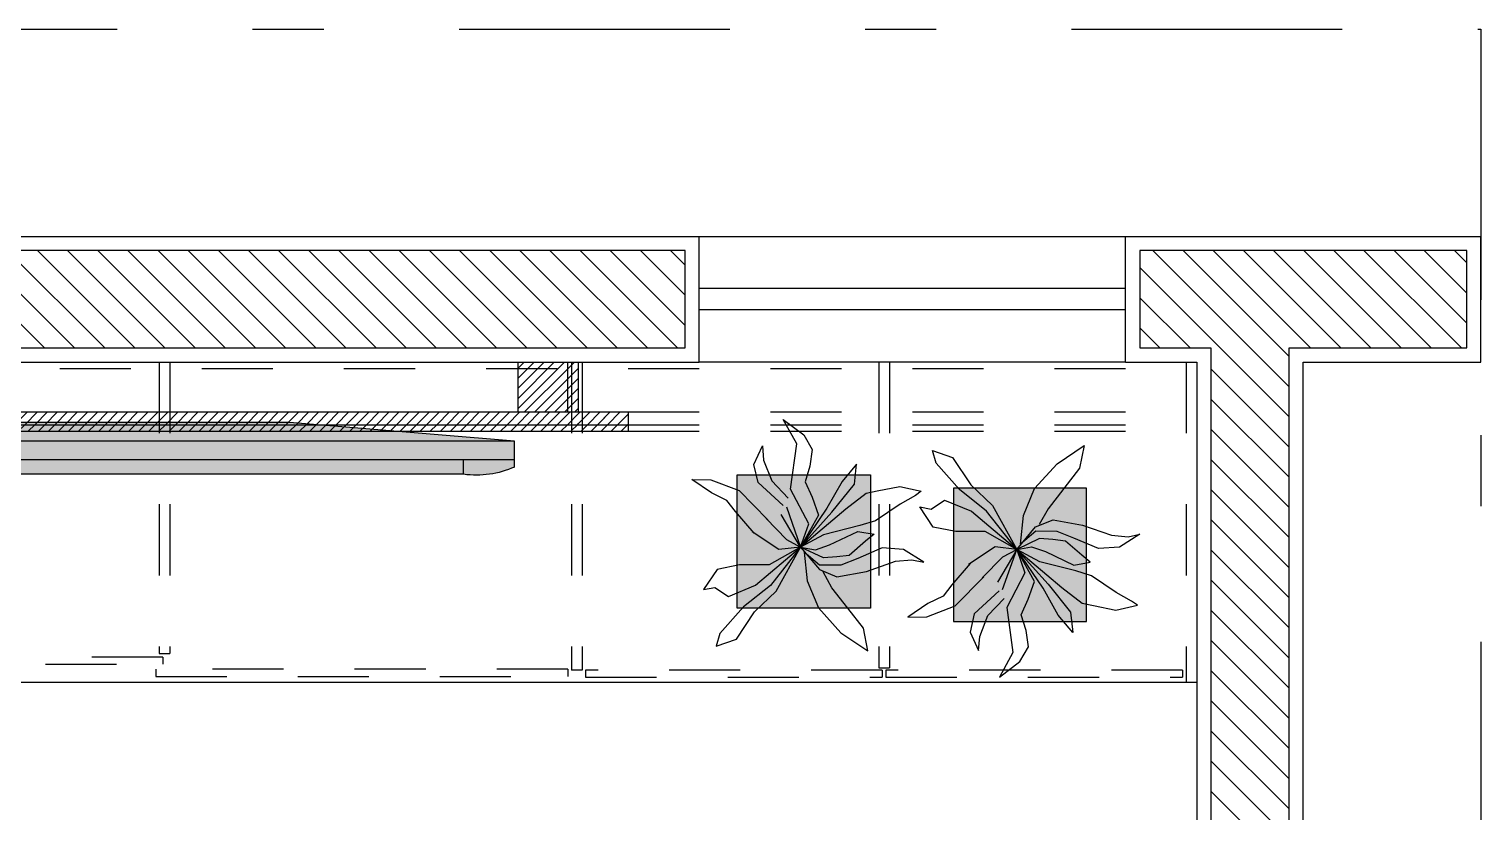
# Model space of a CAD drawing. Header units: millimetres. Extents: x 1999 to 2304, y 1614 to 1800.
# Drawn here: x 2282.516 to 2284.559, y 1633.8 to 1634.901 of the extents above; entities that cross this region are included whole.
import ezdxf

# ---------------------------------------------------------------- set-up
doc = ezdxf.new("R2010")
doc.units = ezdxf.units.MM
doc.header["$LTSCALE"] = 0.03
for name, pattern in [('DASHDOT', [25.4, 12.7, -6.35, 0, -6.35]), ('HIDDEN', [9.525, 6.35, -3.175]), ('HIDDEN2', [0.1875, 0.125, -0.0625])]:
    doc.linetypes.add(name, pattern=pattern)
for name, color, linetype in [('Esquadrias', 3, 'Continuous'), ('Layout', 6, 'Continuous'), ('PL09', 9, 'Continuous'), ('PL1', 1, 'Continuous'), ('PL4', 4, 'Continuous'), ('PL5', 5, 'Continuous'), ('PL6', 6, 'Continuous'), ('Vegetação', 84, 'Continuous')]:
    doc.layers.add(name, color=color, linetype=linetype)
pattern_1 = [(315, (655.149813, 3670.915616), (0.02121320344, 0.02121320344), [])]
pattern_2 = [(45, (678.490932, 3836.533211), (-0.007071067812, 0.007071067812), [])]
pattern_3 = [(45, (638.591321, 4024.993438), (-0.007071067812, 0.007071067812), [])]

# ---------------------------------------------------------------- blocks, each defined once
blk = doc.blocks.new('DECORAÇÃO.01')
at = {"layer": 'Vegetação'}
h = blk.add_hatch(color=9, dxfattribs=at)
h.dxf.hatch_style = 1
h.paths.add_polyline_path([(0.1014, 0.0982), (-0.0861, 0.0982), (-0.0861, -0.0892), (0.1014, -0.0892)])
at = {"layer": 'Layout', "color": 84}
for p, q in [((-0.0178, 0.1567), (-0.0213, 0.1733)), ((-0.0213, 0.1733), (-0.0034, 0.1447)), ((0.0785, 0.1698), (0.0726, 0.1617)), ((0.0852, 0.1397), (0.0785, 0.1698)), ((-0.02, 0.1336), (-0.0178, 0.1567)), ((-0.0034, 0.1447), (-0.0012, 0.115)), ((0.0726, 0.1617), (0.0605, 0.14)), ((-0.0344, 0.0927), (-0.02, 0.1336)), ((0.0605, 0.14), (0.037, 0.1053)), ((0.079, 0.108), (0.0852, 0.1397)), ((-0.0012, 0.115), (-0.0161, 0.0806)), ((0.018, 0.1034), (0.0082, 0.0915)), ((0.022, 0.0804), (0.018, 0.1034)), ((0.037, 0.1053), (0.0303, 0.0832)), ((0.0758, 0.0921), (0.079, 0.108)), ((-0.1206, 0.0568), (-0.1461, 0.0947)), ((-0.1461, 0.0947), (-0.1143, 0.0885)), ((-0.1143, 0.0885), (-0.0858, 0.0664)), ((-0.0419, 0.0511), (-0.0344, 0.0927)), ((0.0082, 0.0915), (-0.0118, 0.0685)), ((0.0303, 0.0832), (0.0174, 0.0325)), ((0.0537, 0.0635), (0.0758, 0.0921)), ((-0.0858, 0.0664), (-0.0572, 0.0442)), ((-0.0161, 0.0806), (-0.0254, 0.0567)), ((-0.0118, 0.0685), (-0.0139, 0.0509)), ((0, 0), (0.0537, 0.0635)), ((0.0031, 0.0406), (0.022, 0.0804)), ((0.0489, 0.0441), (0.0883, 0.0759)), ((0.0883, 0.0759), (0.1168, 0.0788)), ((0.1168, 0.0788), (0.0924, 0.0584)), ((-0.0857, 0.0251), (-0.1206, 0.0568)), ((-0.0572, 0.0442), (-0.035, 0.0316)), ((-0.0318, 0.0266), (-0.0419, 0.0511)), ((-0.0254, 0.0567), (-0.0256, 0.0267)), ((-0.0139, 0.0509), (-0.0153, 0.0322)), ((0, 0), (0.0489, 0.0441)), ((0.0924, 0.0584), (0.0547, 0.0372)), ((-0.0476, 0.0094), (-0.0857, 0.0251)), ((0, 0), (-0.0318, 0.0266)), ((-0.0256, 0.0267), (-0.0073, 0.0051)), ((-0.0153, 0.0322), (0, 0)), ((-0.0039, 0.0209), (0.0031, 0.0406)), ((0, 0), (-0.0039, 0.0209)), ((0.0547, 0.0372), (0, 0)), ((0.0174, 0.0325), (0, 0)), ((0.045, 0.0252), (0, 0)), ((0.07, 0.0163), (0.045, 0.0252)), ((-0.0619, -0.0343), (0, 0)), ((0, 0), (-0.0539, -0.0424)), ((-0.0537, -0.0635), (0, 0)), ((-0.0073, 0.0051), (-0.0476, 0.0094)), ((0, 0), (-0.0252, -0.0444)), ((0, 0), (-0.0037, -0.0305)), ((0, 0), (0.0327, 0.0116)), ((0.0105, -0.0196), (0, 0)), ((0, 0), (0.0459, -0.0271)), ((0.0564, -0.02), (0, 0)), ((0.0327, 0.0116), (0.0815, -0.014)), ((0.0918, 0.0064), (0.07, 0.0163)), ((0.1139, 0.0131), (0.0918, 0.0064)), ((0.137, 0.0164), (0.1139, 0.0131)), ((0.1577, 0.0045), (0.137, 0.0164)), ((0.1795, -0.0243), (0.1577, 0.0045)), ((0.0401, -0.0486), (0.0105, -0.0196)), ((0.0931, -0.0406), (0.0688, -0.0175)), ((0.0815, -0.014), (0.1452, -0.0053)), ((0.1452, -0.0053), (0.1795, -0.0243)), ((-0.091, -0.0646), (-0.0619, -0.0343)), ((-0.0037, -0.0305), (0.0214, -0.0679)), ((0.0583, -0.0246), (0.0908, -0.0598)), ((0.1224, -0.0521), (0.0931, -0.0406)), ((-0.0539, -0.0424), (-0.0842, -0.0804)), ((-0.0252, -0.0444), (-0.0251, -0.0857)), ((0.0794, -0.0864), (0.0384, -0.0461)), ((0.0908, -0.0598), (0.1163, -0.0657)), ((0.1163, -0.0657), (0.1424, -0.0537)), ((0.1424, -0.0537), (0.1224, -0.0521)), ((-0.1294, -0.0903), (-0.091, -0.0646)), ((-0.0842, -0.0804), (-0.1215, -0.1135)), ((-0.0695, -0.1016), (-0.0537, -0.0635)), ((0.0197, -0.0654), (0.0498, -0.0914)), ((-0.1394, -0.1187), (-0.1294, -0.0903)), ((-0.0568, -0.1206), (-0.0695, -0.1016)), ((-0.0251, -0.0857), (-0.0314, -0.1174)), ((0.0498, -0.0914), (0.0657, -0.1037)), ((0.0947, -0.1263), (0.0794, -0.0864)), ((-0.1215, -0.1135), (-0.1394, -0.1187)), ((-0.0314, -0.1174), (-0.0599, -0.1365)), ((-0.0599, -0.1365), (-0.0568, -0.1206)), ((0.0657, -0.1037), (0.0762, -0.1252)), ((0.0762, -0.1252), (0.0951, -0.1532)), ((0.0951, -0.1532), (0.0947, -0.1263))]:
    blk.add_line(p, q, dxfattribs=at)
at = {"layer": 'Layout'}
blk.add_lwpolyline([(0.1014, 0.0982), (-0.0861, 0.0982), (-0.0861, -0.0892), (0.1014, -0.0892)], close=True, dxfattribs=at)
blk = doc.blocks.new('TV GRANDE.01')
at = {"layer": 'PL09'}
h = blk.add_hatch(color=256, dxfattribs=at)
h.paths.add_polyline_path([(0.3955, 0), (-0.3955, 0), (-0.783, -0.032), (0.783, -0.032)])
h.paths.add_polyline_path([(-0.6955, -0.064), (-0.783, -0.064), (-0.783, -0.0765, 0.139997), (-0.6955, -0.089)])
h.paths.add_polyline_path([(0.6955, -0.064), (-0.6955, -0.064), (-0.6955, -0.089), (0.6955, -0.089)])
h.paths.add_polyline_path([(0.783, -0.0765), (0.783, -0.064), (0.6955, -0.064), (0.6955, -0.089, 0.139997)])
h.paths.add_polyline_path([(0.783, -0.032), (-0.783, -0.032), (-0.783, -0.064), (0.783, -0.064)])
at = {"layer": 'PL5'}
for p, q in [((-0.783, -0.064), (-0.783, -0.032)), ((-0.783, -0.032), (0.783, -0.032)), ((0.783, -0.064), (0.783, -0.032)), ((-0.783, -0.064), (0.783, -0.064))]:
    blk.add_line(p, q, dxfattribs=at)
at = {"layer": 'PL6'}
for p, q in [((-0.783, -0.032), (-0.3955, 0)), ((-0.3955, 0), (0.3955, 0)), ((0.783, -0.032), (0.3955, 0)), ((-0.783, -0.0765), (-0.783, -0.064)), ((-0.6955, -0.089), (-0.6955, -0.064)), ((0.6955, -0.089), (0.6955, -0.064)), ((0.783, -0.0765), (0.783, -0.064)), ((-0.6955, -0.089), (0.6955, -0.089))]:
    blk.add_line(p, q, dxfattribs=at)
for centre, start, end in [((-0.7173, 0.0705), 245.9345, 277.8122), ((0.7173, 0.0705), 262.1878, 294.0655)]:
    blk.add_arc(centre, 0.161, start, end, dxfattribs=at)

msp = doc.modelspace()

# ---------------------------------------------------------------- hatches: boundary and pattern name
at = {"layer": 'Layout', "ltscale": 0.02}
h = msp.add_hatch(dxfattribs=at)
h.set_pattern_fill('_USER', color=256, scale=0.01, angle=45, pattern_type=0)
h.set_pattern_definition(pattern_2)
h.paths.add_polyline_path([(2283.2742, 1634.3625), (2283.2742, 1634.4235), (2283.2042, 1634.4235), (2283.2042, 1634.3625)])
h.paths.add_polyline_path([(2283.2742, 1634.4235), (2283.2742, 1634.4325), (2283.2042, 1634.4325), (2283.2042, 1634.4235)])
h = msp.add_hatch(dxfattribs=at)
h.set_pattern_fill('_USER', color=252, scale=0.01, angle=45, pattern_type=0)
h.set_pattern_definition(pattern_2)
h.paths.add_polyline_path([(2283.2792, 1634.3625), (2283.2792, 1634.4235), (2283.2742, 1634.4235), (2283.2742, 1634.3625)])
h.paths.add_polyline_path([(2283.2892, 1634.3625), (2283.2892, 1634.4235), (2283.2792, 1634.4235), (2283.2792, 1634.3625)])
h.paths.add_polyline_path([(2283.2892, 1634.4235), (2283.2892, 1634.4325), (2283.2792, 1634.4325), (2283.2792, 1634.4235)])
h.paths.add_polyline_path([(2283.2792, 1634.4235), (2283.2792, 1634.4325), (2283.2742, 1634.4325), (2283.2742, 1634.4235)])
at = {"layer": 'Layout'}
h = msp.add_hatch(dxfattribs=at)
h.set_pattern_fill('_USER', color=252, scale=0.01, angle=45, pattern_type=0)
h.set_pattern_definition(pattern_3)
h.paths.add_polyline_path([(2282.1092, 1634.3445), (2282.1092, 1634.3625), (2282.0123, 1634.3625), (2282.0123, 1634.3503), (2282.0454, 1634.3503), (2282.0454, 1634.3445)])
h.paths.add_polyline_path([(2282.1292, 1634.3445), (2282.1292, 1634.3625), (2282.1092, 1634.3625), (2282.1092, 1634.3445)])
h.paths.add_polyline_path([(2282.6892, 1634.3445), (2282.6892, 1634.3625), (2282.1292, 1634.3625), (2282.1292, 1634.3445)])
h = msp.add_hatch(dxfattribs=at)
h.set_pattern_fill('_USER', color=252, scale=0.01, angle=45, pattern_type=0)
h.set_pattern_definition(pattern_3)
h.paths.add_polyline_path([(2283.2892, 1634.3445), (2283.2892, 1634.3625), (2282.6892, 1634.3625), (2282.6892, 1634.3445)])
h = msp.add_hatch(dxfattribs=at)
h.set_pattern_fill('_USER', color=252, scale=0.01, angle=45, pattern_type=0)
h.set_pattern_definition(pattern_3)
h.paths.add_polyline_path([(2283.3592, 1634.3445), (2283.3592, 1634.3506), (2283.3592, 1634.3625), (2283.2892, 1634.3625), (2283.2892, 1634.3445)])
h = msp.add_hatch(dxfattribs=at)
h.set_pattern_fill('_USER', color=252, scale=0.01, angle=45, pattern_type=0)
h.set_pattern_definition(pattern_3)
h.paths.add_polyline_path([(2283.3301, 1634.3445), (2283.3253, 1634.3567), (2283.3249, 1634.3625), (2283.3173, 1634.3625), (2283.3118, 1634.3506), (2283.3132, 1634.3445)])
h = msp.add_hatch(dxfattribs=at)
h.set_pattern_fill('_USER', color=252, scale=0.01, angle=45, pattern_type=0)
h.set_pattern_definition(pattern_3)
h.paths.add_polyline_path([(2283.3592, 1634.3355), (2283.3592, 1634.3445), (2280.9742, 1634.3445), (2280.9742, 1634.3355)])
at = {"layer": 'PL1'}
h = msp.add_hatch(dxfattribs=at)
h.set_pattern_fill('_USER', color=251, scale=0.03, angle=-45, pattern_type=0)
h.set_pattern_definition(pattern_1)
h.paths.add_polyline_path([(2280.9392, 1632.5025), (2280.9392, 1634.4525), (2283.4392, 1634.4525), (2283.4392, 1634.5895), (2280.9112, 1634.5895), (2280.9112, 1634.723), (2280.5512, 1634.723), (2280.5512, 1632.5025)])
h = msp.add_hatch(dxfattribs=at)
h.set_pattern_fill('_USER', color=251, scale=0.03, angle=-45, pattern_type=0)
h.set_pattern_definition(pattern_1)
h.paths.add_polyline_path([(2284.5592, 1632.8025), (2284.5592, 1632.9125), (2284.2892, 1632.9125), (2284.2892, 1634.4525), (2284.5392, 1634.4525), (2284.5392, 1634.5895), (2284.0792, 1634.5895), (2284.0792, 1634.4525), (2284.1792, 1634.4525), (2284.1792, 1632.8025)])

# ---------------------------------------------------------------- linework, layer by layer
at = {"color": 5, "linetype": 'DASHDOT'}
msp.add_lwpolyline([(2284.5592, 1634.9012), (2284.5592, 1631.4155), (2280.5351, 1631.4155), (2280.5351, 1634.9012)], close=True, dxfattribs=at)
at = {"layer": 'Esquadrias'}
for p, q in [((2284.0592, 1634.536), (2283.4592, 1634.536)), ((2284.0592, 1634.506), (2283.4592, 1634.506))]:
    msp.add_line(p, q, dxfattribs=at)
at = {"layer": 'Layout', "color": 250, "linetype": 'HIDDEN2', "ltscale": 10}
for p, q in [((2281.3592, 1634.4235), (2284.1442, 1634.4235)), ((2282.6992, 1634.4325), (2282.6992, 1634.0225)), ((2282.7142, 1634.4325), (2282.7142, 1634.0225)), ((2283.2792, 1634.4325), (2283.2792, 1633.9993)), ((2283.2942, 1634.4325), (2283.2942, 1633.9993)), ((2283.2942, 1634.4325), (2283.2942, 1633.9993)), ((2283.7117, 1634.4325), (2283.7117, 1634.0025)), ((2283.7267, 1634.4325), (2283.7267, 1634.0025)), ((2284.1442, 1634.4325), (2284.1442, 1633.9825)), ((2283.3592, 1634.3625), (2284.1592, 1634.3625)), ((2283.3592, 1634.3445), (2284.1592, 1634.3445)), ((2283.3592, 1634.3355), (2284.1592, 1634.3355)), ((2282.7042, 1634.0175), (2282.1392, 1634.0175)), ((2282.6992, 1634.0225), (2282.7142, 1634.0225)), ((2282.7042, 1634.0175), (2282.7042, 1634.0075)), ((2282.1392, 1634.0075), (2282.7042, 1634.0075)), ((2282.6942, 1634.0004), (2282.6942, 1633.9904)), ((2283.2742, 1634.0004), (2282.6942, 1634.0004)), ((2283.2742, 1634.0004), (2283.2742, 1633.9904)), ((2283.2942, 1633.9993), (2283.2792, 1633.9993)), ((2283.2942, 1633.9993), (2283.2882, 1633.9993)), ((2283.7167, 1633.9993), (2283.2992, 1633.9993)), ((2283.2992, 1633.9993), (2283.2992, 1633.9893)), ((2283.7117, 1634.0025), (2283.7267, 1634.0025)), ((2283.7167, 1633.9993), (2283.7167, 1633.9893)), ((2283.7217, 1633.9993), (2283.7217, 1633.9893)), ((2283.7217, 1633.9993), (2283.7217, 1633.9893)), ((2284.1392, 1633.9993), (2283.7217, 1633.9993)), ((2282.6942, 1633.9904), (2283.2742, 1633.9904)), ((2283.2992, 1633.9893), (2283.7167, 1633.9893)), ((2283.7217, 1633.9893), (2284.1392, 1633.9893))]:
    msp.add_line(p, q, dxfattribs=at)
at = {"layer": 'Layout', "color": 3}
for p, q in [((2283.2042, 1634.3625), (2283.2042, 1634.4325)), ((2283.2742, 1634.3625), (2283.2742, 1634.4325)), ((2283.2892, 1634.3625), (2283.2892, 1634.4325)), ((2280.9592, 1634.3625), (2283.3592, 1634.3625)), ((2283.3592, 1634.3625), (2283.3592, 1634.3355)), ((2280.9592, 1634.3445), (2283.3592, 1634.3445)), ((2280.9592, 1634.3355), (2283.3592, 1634.3355))]:
    msp.add_line(p, q, dxfattribs=at)
at = {"layer": 'Layout', "color": 250, "linetype": 'HIDDEN', "ltscale": 5}
msp.add_line((2284.1392, 1633.9993), (2284.1392, 1633.9893), dxfattribs=at)
at = {"layer": 'Layout'}
msp.add_line((2281.3592, 1633.9825), (2284.1592, 1633.9825), dxfattribs=at)
at = {"layer": 'PL1'}
for p, q in [((2280.9312, 1634.6095), (2283.4592, 1634.6095)), ((2283.4592, 1634.4325), (2283.4592, 1634.6095)), ((2284.0592, 1634.6095), (2284.5592, 1634.6095)), ((2284.0592, 1634.4325), (2284.0592, 1634.6095)), ((2284.5592, 1634.4325), (2284.5592, 1634.6095)), ((2280.9592, 1634.4325), (2283.4592, 1634.4325)), ((2284.0592, 1634.4325), (2284.1592, 1634.4325)), ((2284.1592, 1634.4325), (2284.1592, 1632.7825)), ((2284.3092, 1632.9325), (2284.3092, 1634.4325)), ((2284.3092, 1634.4325), (2284.5592, 1634.4325))]:
    msp.add_line(p, q, dxfattribs=at)
at = {"layer": 'PL1', "color": 6}
msp.add_lwpolyline([(2280.9392, 1632.5025), (2280.9392, 1634.4525), (2283.4392, 1634.4525), (2283.4392, 1634.5895), (2280.9112, 1634.5895), (2280.9112, 1634.723), (2280.5512, 1634.723), (2280.5512, 1632.5025)], close=True, dxfattribs=at)
msp.add_lwpolyline([(2284.5592, 1632.9125), (2284.2892, 1632.9125), (2284.2892, 1634.4525), (2284.5392, 1634.4525), (2284.5392, 1634.5895), (2284.0792, 1634.5895), (2284.0792, 1634.4525), (2284.1792, 1634.4525), (2284.1792, 1632.8025), (2284.5592, 1632.8025)], dxfattribs=at)
at = {"layer": 'PL4'}
for p, q in [((2283.4592, 1634.6095), (2284.0592, 1634.6095)), ((2284.0592, 1634.4325), (2283.4592, 1634.4325))]:
    msp.add_line(p, q, dxfattribs=at)

# ---------------------------------------------------------------- block references
at = {"layer": 'Layout', "xscale": -0.8172518123650926, "yscale": 0.8172518123650926, "zscale": 0.8172518123650926}
msp.add_blockref('TV GRANDE.01', (2282.5592, 1634.3475), dxfattribs=at)
at = {"layer": 'Layout', "xscale": -1, "rotation": 270}
msp.add_blockref('DECORAÇÃO.01', (2283.6017, 1634.1724), dxfattribs=at)
at = {"layer": 'Layout', "rotation": 270}
msp.add_blockref('DECORAÇÃO.01', (2283.9059, 1634.169), dxfattribs=at)

doc.saveas('drawing.dxf')
